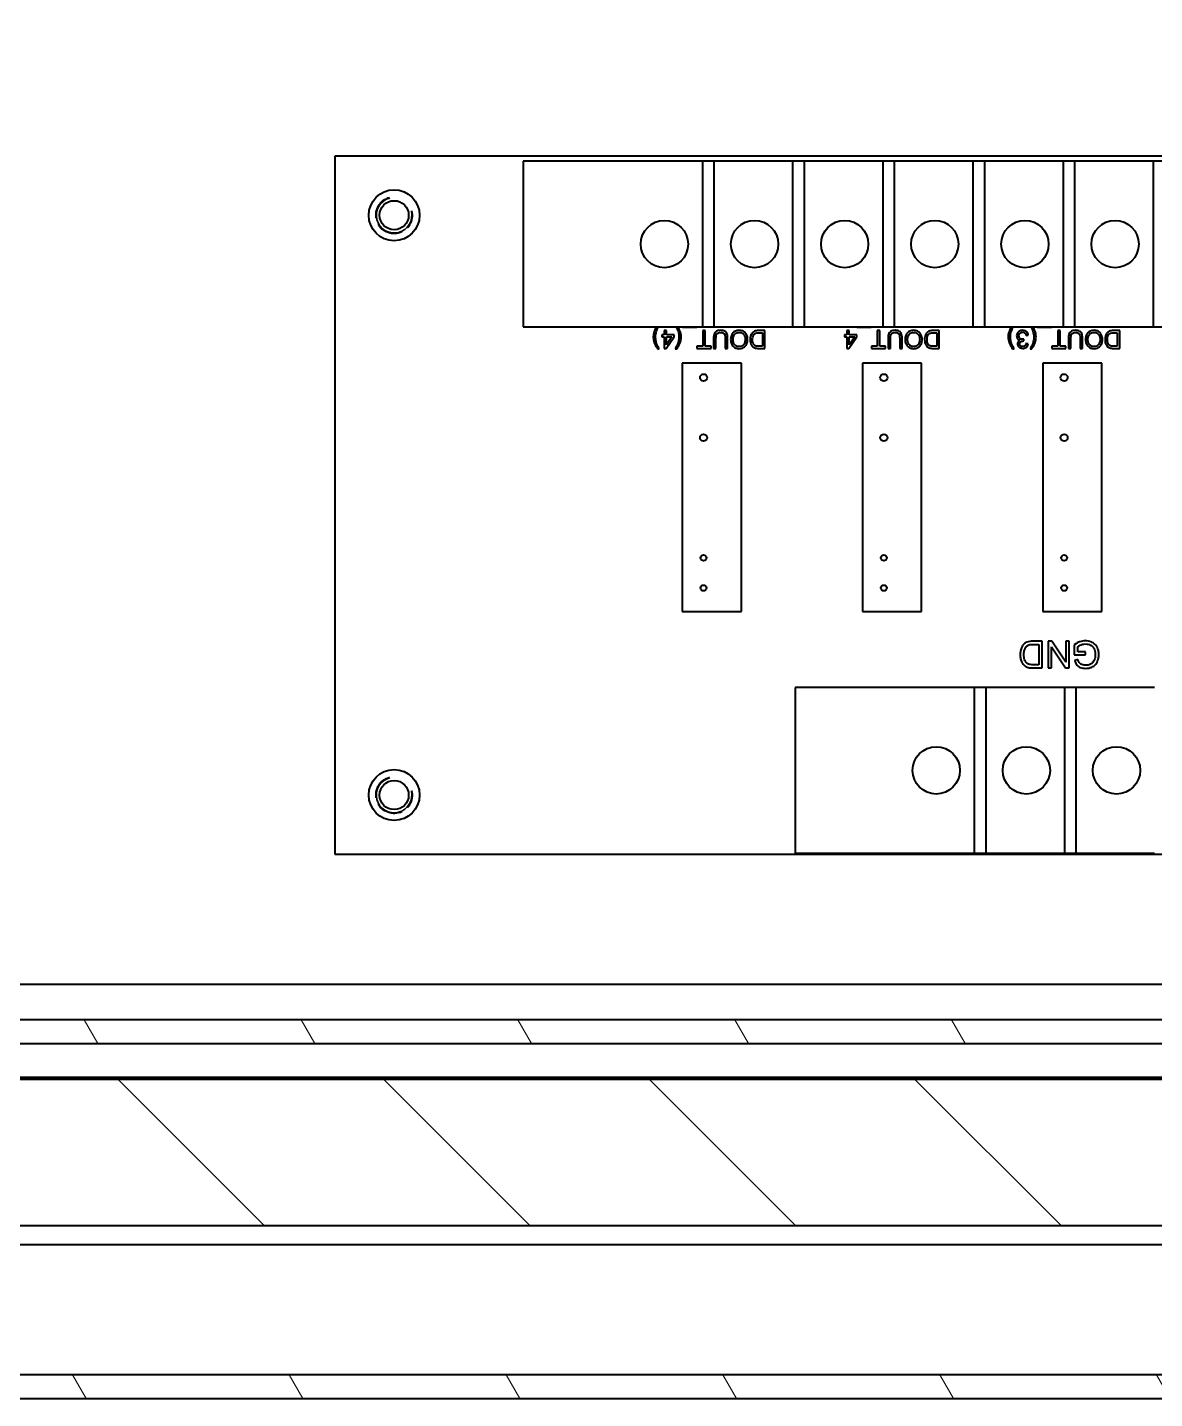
# Model space of a CAD drawing. Header units: millimetres. Extents: x 0 to 5945, y 0 to 4205.
# Drawn here: x 1661.2 to 1756.5, y 257.4 to 373.2 of the extents above; entities that cross this region are included whole.
import ezdxf

# ---------------------------------------------------------------- set-up
doc = ezdxf.new("R2010")
doc.units = ezdxf.units.MM
doc.header["$LTSCALE"] = 5
doc.linetypes.add('DASHED', pattern=[0.2067, 0.1654, -0.0413])
for name, color, linetype, lineweight in [('가려진 것(ISO)', 2, 'DASHED', 18), ('가시적인 것(ISO)', 3, 'Continuous', 40), ('가시적인 좁은 것(ISO)', 3, 'Continuous', 35), ('해치(ISO)', 7, 'Continuous', 18)]:
    doc.layers.add(name, color=color, linetype=linetype, lineweight=lineweight)

msp = doc.modelspace()

# ---------------------------------------------------------------- hatches: boundary and pattern name
at = {"layer": '해치(ISO)'}
h = msp.add_hatch(dxfattribs=at)
h.set_pattern_fill('ANSI31', color=256, scale=127, angle=75.00018, style=0)
h.set_pattern_definition([(120.0002, (0, 0), (-13.74813, -7.93754), [])])
h.paths.add_polyline_path([(1602.237, 257.352), (2132.237, 257.352), (2132.237, 827.352), (1602.237, 827.352), (1602.237, 766.852), (1602.237, 707.852), (1602.237, 376.852), (1602.237, 317.852)])
h.paths.add_polyline_path([(1604.237, 259.352), (1604.237, 825.352), (2130.237, 825.352), (2130.237, 259.352)], flags=0)
edge = h.paths.add_edge_path()
edge.add_ellipse((1657.237, 307.352), major_axis=(-4, 0), ratio=1, start_angle=0, end_angle=360)
h.paths.add_polyline_path([(2102.237, 287.352), (2102.237, 797.352), (1632.237, 797.352), (1632.237, 287.352)])
h.paths.add_polyline_path([(1634.237, 289.352), (1634.237, 795.352), (2100.237, 795.352), (2100.237, 289.352)], flags=0)
h = msp.add_hatch(dxfattribs=at)
h.set_pattern_fill('ANSI31', color=256, scale=127, angle=90.00021, style=0)
h.set_pattern_definition([(135.0002, (0, 0), (-11.22528, -11.22536), [])])
edge = h.paths.add_edge_path()
edge.add_line((2117.821, 285.352), (2117.821, 799.352))
edge.add_ellipse((2104.437, 799.352), major_axis=(13.384, 0), ratio=1, start_angle=0, end_angle=90)
edge.add_line((2104.437, 812.736), (1630.437, 812.736))
edge.add_ellipse((1630.437, 799.352), major_axis=(0, 13.384), ratio=1, start_angle=0, end_angle=90)
edge.add_line((1617.053, 799.352), (1617.053, 285.352))
edge.add_ellipse((1630.437, 285.352), major_axis=(-13.384, 0), ratio=1, start_angle=0, end_angle=90)
edge.add_line((1630.437, 271.967), (1867.387, 271.967))
edge.add_line((1867.387, 271.967), (1867.387, 284.311))
edge.add_line((1867.387, 284.311), (1630.437, 284.311))
edge.add_ellipse((1630.437, 285.352), major_axis=(0, -1.041), ratio=1, start_angle=270, end_angle=360, ccw=False)
edge.add_line((1629.396, 285.352), (1629.396, 799.352))
edge.add_ellipse((1630.437, 799.352), major_axis=(-1.041, 0), ratio=1, start_angle=270, end_angle=360, ccw=False)
edge.add_line((1630.437, 800.392), (2104.437, 800.392))
edge.add_ellipse((2104.437, 799.352), major_axis=(0, 1.041), ratio=1, start_angle=270, end_angle=360, ccw=False)
edge.add_line((2105.478, 799.352), (2105.478, 285.352))
edge.add_ellipse((2104.437, 285.352), major_axis=(1.041, 0), ratio=1, start_angle=270, end_angle=360, ccw=False)
edge.add_line((2104.437, 284.311), (1867.487, 284.311))
edge.add_line((1867.487, 284.311), (1867.487, 271.967))
edge.add_line((1867.487, 271.967), (2104.437, 271.967))
edge.add_ellipse((2104.437, 285.352), major_axis=(0, -13.384), ratio=1, start_angle=0, end_angle=90)

# ---------------------------------------------------------------- linework, layer by layer
at = {"layer": '가려진 것(ISO)', "ltscale": 2.839803}
for centre in [(1692.237, 357.352), (1692.237, 308.352)]:
    msp.add_arc(centre, 1.582, 103.90743, 13.90743, dxfattribs=at)
at = {"layer": '가시적인 것(ISO)'}
for p, q in [((1687.237, 362.352), (1687.237, 303.352)), ((1857.237, 362.352), (1687.237, 362.352)), ((1718.307, 361.911), (1703.137, 361.911)), ((1703.137, 361.911), (1703.137, 347.912)), ((1718.307, 361.911), (1718.307, 347.912)), ((1719.307, 361.911), (1718.307, 361.911)), ((1719.307, 347.912), (1719.307, 361.911)), ((1725.927, 361.911), (1719.307, 361.911)), ((1725.927, 361.911), (1725.927, 347.912)), ((1726.927, 361.911), (1725.927, 361.911)), ((1726.927, 347.912), (1726.927, 361.911)), ((1733.547, 361.911), (1726.927, 361.911)), ((1733.547, 361.911), (1733.547, 347.912)), ((1734.547, 361.911), (1733.547, 361.911)), ((1734.547, 347.912), (1734.547, 361.911)), ((1741.167, 361.911), (1734.547, 361.911)), ((1741.167, 361.911), (1741.167, 347.912)), ((1742.167, 361.911), (1741.167, 361.911)), ((1742.167, 347.912), (1742.167, 361.911)), ((1748.787, 361.911), (1742.167, 361.911)), ((1748.787, 361.911), (1748.787, 347.912)), ((1749.787, 361.911), (1748.787, 361.911)), ((1749.787, 347.912), (1749.787, 361.911)), ((1756.407, 361.911), (1749.787, 361.911)), ((1756.407, 361.911), (1756.407, 347.912)), ((1757.407, 361.911), (1756.407, 361.911)), ((1703.137, 347.912), (1718.307, 347.912)), ((1716.609, 347.912), (1716.609, 347.885)), ((1716.609, 347.885), (1717.83, 347.885)), ((1717.83, 347.885), (1717.83, 347.912)), ((1718.307, 347.912), (1719.307, 347.912)), ((1719.307, 347.912), (1725.927, 347.912)), ((1725.927, 347.912), (1726.927, 347.912)), ((1726.927, 347.912), (1733.547, 347.912)), ((1731.359, 347.912), (1731.359, 347.885)), ((1731.359, 347.885), (1732.58, 347.885)), ((1732.58, 347.885), (1732.58, 347.912)), ((1733.547, 347.912), (1734.547, 347.912)), ((1734.547, 347.912), (1741.167, 347.912)), ((1741.167, 347.912), (1742.167, 347.912)), ((1742.167, 347.912), (1748.787, 347.912)), ((1746.609, 347.912), (1746.609, 347.885)), ((1746.609, 347.885), (1747.83, 347.885)), ((1747.83, 347.885), (1747.83, 347.912)), ((1748.787, 347.912), (1749.787, 347.912)), ((1749.787, 347.912), (1756.407, 347.912)), ((1756.407, 347.912), (1757.407, 347.912)), ((1715.075, 347.243), (1714.873, 347.243)), ((1714.873, 347.243), (1714.873, 347.073)), ((1714.873, 347.073), (1715.075, 347.073)), ((1715.259, 347.602), (1715.075, 347.602)), ((1715.075, 347.602), (1715.075, 347.243)), ((1715.075, 347.073), (1715.075, 346.102)), ((1715.226, 346.102), (1715.91, 347.073)), ((1715.259, 347.243), (1715.259, 347.602)), ((1715.91, 347.243), (1715.259, 347.243)), ((1715.259, 346.396), (1715.259, 347.073)), ((1715.259, 347.073), (1715.729, 347.073)), ((1715.729, 347.073), (1715.259, 346.396)), ((1715.91, 347.073), (1715.91, 347.243)), ((1718.536, 347.602), (1718.337, 347.602)), ((1718.337, 347.602), (1718.337, 346.279)), ((1718.536, 346.279), (1718.536, 347.602)), ((1719.248, 346.968), (1719.248, 346.102)), ((1719.447, 346.102), (1719.447, 346.967)), ((1720.229, 346.967), (1720.229, 346.102)), ((1720.428, 346.102), (1720.428, 346.968)), ((1723.575, 347.602), (1723.034, 347.602)), ((1723.056, 347.424), (1723.377, 347.424)), ((1723.377, 347.424), (1723.377, 346.279)), ((1723.575, 346.102), (1723.575, 347.602)), ((1730.522, 347.243), (1730.32, 347.243)), ((1730.32, 347.243), (1730.32, 347.073)), ((1730.32, 347.073), (1730.522, 347.073)), ((1730.707, 347.602), (1730.522, 347.602)), ((1730.522, 347.602), (1730.522, 347.243)), ((1730.522, 347.073), (1730.522, 346.102)), ((1730.673, 346.102), (1731.357, 347.073)), ((1730.707, 347.243), (1730.707, 347.602)), ((1731.357, 347.243), (1730.707, 347.243)), ((1730.707, 346.396), (1730.707, 347.073)), ((1730.707, 347.073), (1731.176, 347.073)), ((1731.176, 347.073), (1730.707, 346.396)), ((1731.357, 347.073), (1731.357, 347.243)), ((1733.286, 347.602), (1733.087, 347.602)), ((1733.087, 347.602), (1733.087, 346.279)), ((1733.286, 346.279), (1733.286, 347.602)), ((1733.998, 346.968), (1733.998, 346.102)), ((1734.197, 346.102), (1734.197, 346.967)), ((1734.979, 346.967), (1734.979, 346.102)), ((1735.178, 346.102), (1735.178, 346.968)), ((1738.325, 347.602), (1737.784, 347.602)), ((1737.806, 347.424), (1738.127, 347.424)), ((1738.127, 347.424), (1738.127, 346.279)), ((1738.325, 346.102), (1738.325, 347.602)), ((1745.465, 346.729), (1745.484, 346.89)), ((1745.83, 346.485), (1745.646, 346.518)), ((1745.664, 347.18), (1745.848, 347.204)), ((1748.536, 347.602), (1748.337, 347.602)), ((1748.337, 347.602), (1748.337, 346.279)), ((1748.536, 346.279), (1748.536, 347.602)), ((1749.248, 346.968), (1749.248, 346.102)), ((1749.447, 346.102), (1749.447, 346.967)), ((1750.229, 346.967), (1750.229, 346.102)), ((1750.428, 346.102), (1750.428, 346.968)), ((1753.575, 347.602), (1753.034, 347.602)), ((1753.056, 347.424), (1753.377, 347.424)), ((1753.377, 347.424), (1753.377, 346.279)), ((1753.575, 346.102), (1753.575, 347.602)), ((1714.513, 346.076), (1714.644, 346.076)), ((1715.075, 346.102), (1715.226, 346.102)), ((1716.011, 346.076), (1716.143, 346.076)), ((1718.337, 346.279), (1717.841, 346.279)), ((1717.841, 346.279), (1717.841, 346.102)), ((1717.841, 346.102), (1719.03, 346.102)), ((1719.03, 346.279), (1718.536, 346.279)), ((1719.03, 346.102), (1719.03, 346.279)), ((1719.248, 346.102), (1719.447, 346.102)), ((1720.229, 346.102), (1720.428, 346.102)), ((1723.059, 346.102), (1723.575, 346.102)), ((1723.377, 346.279), (1723.061, 346.279)), ((1730.522, 346.102), (1730.673, 346.102)), ((1733.087, 346.279), (1732.591, 346.279)), ((1732.591, 346.279), (1732.591, 346.102)), ((1732.591, 346.102), (1733.78, 346.102)), ((1733.78, 346.279), (1733.286, 346.279)), ((1733.78, 346.102), (1733.78, 346.279)), ((1733.998, 346.102), (1734.197, 346.102)), ((1734.979, 346.102), (1735.178, 346.102)), ((1737.809, 346.102), (1738.325, 346.102)), ((1738.127, 346.279), (1737.811, 346.279)), ((1744.513, 346.076), (1744.644, 346.076)), ((1746.011, 346.076), (1746.143, 346.076)), ((1748.337, 346.279), (1747.841, 346.279)), ((1747.841, 346.279), (1747.841, 346.102)), ((1747.841, 346.102), (1749.03, 346.102)), ((1749.03, 346.279), (1748.536, 346.279)), ((1749.03, 346.102), (1749.03, 346.279)), ((1749.248, 346.102), (1749.447, 346.102)), ((1750.229, 346.102), (1750.428, 346.102)), ((1753.059, 346.102), (1753.575, 346.102)), ((1753.377, 346.279), (1753.061, 346.279)), ((1721.594, 344.844), (1716.598, 344.844)), ((1716.598, 344.844), (1716.598, 323.853)), ((1721.594, 323.853), (1721.594, 344.844)), ((1736.834, 344.844), (1731.838, 344.844)), ((1731.838, 344.844), (1731.838, 323.853)), ((1736.834, 323.853), (1736.834, 344.844)), ((1752.074, 344.844), (1747.078, 344.844)), ((1747.078, 344.844), (1747.078, 323.853)), ((1752.074, 323.853), (1752.074, 344.844)), ((1716.598, 323.853), (1721.594, 323.853)), ((1731.838, 323.853), (1736.834, 323.853)), ((1747.078, 323.853), (1752.074, 323.853)), ((1747.029, 321.352), (1746.216, 321.352)), ((1746.25, 321.086), (1746.73, 321.086)), ((1746.73, 321.086), (1746.73, 319.367)), ((1747.029, 319.102), (1747.029, 321.352)), ((1747.833, 321.352), (1747.528, 321.352)), ((1747.528, 321.352), (1747.528, 319.102)), ((1749.016, 319.585), (1747.833, 321.352)), ((1749.301, 321.352), (1749.016, 321.352)), ((1749.016, 321.352), (1749.016, 319.585)), ((1749.301, 319.102), (1749.301, 321.352)), ((1749.738, 321.038), (1749.738, 320.204)), ((1747.813, 319.102), (1747.813, 320.868)), ((1747.813, 320.868), (1748.996, 319.102)), ((1749.738, 320.204), (1750.69, 320.204)), ((1750.03, 320.47), (1750.03, 320.887)), ((1750.69, 320.47), (1750.03, 320.47)), ((1750.69, 320.204), (1750.69, 320.47)), ((1746.254, 319.102), (1747.029, 319.102)), ((1746.73, 319.367), (1746.257, 319.367)), ((1747.528, 319.102), (1747.813, 319.102)), ((1748.996, 319.102), (1749.301, 319.102)), ((1750.04, 319.805), (1749.773, 319.731)), ((1726.137, 317.441), (1726.137, 303.442)), ((1741.287, 317.441), (1726.137, 317.441)), ((1741.287, 317.441), (1741.287, 303.442)), ((1742.287, 317.441), (1741.287, 317.441)), ((1742.287, 303.442), (1742.287, 317.441)), ((1748.907, 317.441), (1742.287, 317.441)), ((1748.907, 317.441), (1748.907, 303.442)), ((1749.907, 317.441), (1748.907, 317.441)), ((1749.907, 303.442), (1749.907, 317.441)), ((1756.527, 317.441), (1749.907, 317.441)), ((1687.237, 303.352), (1857.237, 303.352)), ((1726.137, 303.442), (1741.287, 303.442)), ((1741.287, 303.442), (1742.287, 303.442)), ((1742.287, 303.442), (1748.907, 303.442)), ((1748.907, 303.442), (1749.907, 303.442)), ((1749.907, 303.442), (1756.527, 303.442)), ((2093.237, 292.352), (1641.237, 292.352)), ((2100.237, 289.352), (1634.237, 289.352)), ((1632.237, 287.352), (2102.237, 287.352)), ((1867.387, 284.497), (1630.437, 284.497)), ((1867.387, 284.311), (1630.437, 284.311)), ((1630.437, 271.967), (1867.387, 271.967)), ((2079.237, 270.352), (1655.237, 270.352)), ((2130.237, 259.352), (1604.237, 259.352)), ((1602.237, 257.352), (2132.237, 257.352))]:
    msp.add_line(p, q, dxfattribs=at)
for centre, radius in [((1692.237, 357.352), 2.15), ((1692.237, 357.352), 1.23), ((1715.087, 354.912), 2), ((1722.707, 354.912), 2), ((1730.327, 354.912), 2), ((1737.947, 354.912), 2), ((1745.567, 354.912), 2), ((1753.187, 354.912), 2), ((1718.397, 343.632), 0.3), ((1733.637, 343.632), 0.3), ((1748.877, 343.632), 0.3), ((1718.397, 338.552), 0.3), ((1733.637, 338.552), 0.3), ((1748.877, 338.552), 0.3), ((1718.397, 328.392), 0.25), ((1733.637, 328.392), 0.25), ((1748.877, 328.392), 0.25), ((1718.397, 325.852), 0.25), ((1733.637, 325.852), 0.25), ((1748.877, 325.852), 0.25), ((1738.067, 310.442), 2), ((1745.687, 310.442), 2), ((1753.307, 310.442), 2), ((1692.237, 308.352), 2.15), ((1692.237, 308.352), 1.23)]:
    msp.add_circle(centre, radius, dxfattribs=at)
for points, knots in [([(1714.419, 347.912), (1714.354, 347.811), (1714.3, 347.704), (1714.22, 347.509), (1714.149, 347.321), (1714.149, 347.058)], [-0.18320138, -0.18320138, -0.18320138, -0.18320138, -0.07877987, -0.07877987, 0, 0, 0, 0]), ([(1714.339, 347.06), (1714.339, 347.227), (1714.365, 347.391), (1714.454, 347.676), (1714.506, 347.797), (1714.568, 347.912)], [-0.104711415, -0.104711415, -0.104711415, -0.104711415, -0.054433223, -0.054433223, -0.015162015, -0.015162015, -0.015162015, -0.015162015]), ([(1716.087, 347.912), (1716.149, 347.797), (1716.202, 347.676), (1716.29, 347.391), (1716.317, 347.227), (1716.317, 347.06)], [-0.089563057, -0.089563057, -0.089563057, -0.089563057, -0.05028586, -0.05028586, 0, 0, 0, 0]), ([(1716.506, 347.058), (1716.506, 347.244), (1716.471, 347.422), (1716.377, 347.651), (1716.325, 347.773), (1716.236, 347.912)], [-0.23398503, -0.23398503, -0.23398503, -0.23398503, -0.07176238, -0.07176238, -0.01691997, -0.01691997, -0.01691997, -0.01691997]), ([(1719.835, 347.627), (1719.771, 347.627), (1719.706, 347.621), (1719.59, 347.595), (1719.539, 347.576), (1719.47, 347.535), (1719.412, 347.499), (1719.322, 347.387), (1719.299, 347.335), (1719.257, 347.189), (1719.248, 347.078), (1719.248, 346.968)], [-0.18273953, -0.18273953, -0.18273953, -0.18273953, -0.1243095, -0.1243095, -0.07427815, -0.07427815, -0.05146261, -0.05146261, -0.03295608, -0.03295608, 0, 0, 0, 0]), ([(1720.428, 346.968), (1720.428, 347.042), (1720.424, 347.12), (1720.403, 347.248), (1720.388, 347.307), (1720.341, 347.41), (1720.31, 347.453), (1720.24, 347.517), (1720.192, 347.555), (1720.027, 347.616), (1719.928, 347.627), (1719.835, 347.627)], [-0.16664281, -0.16664281, -0.16664281, -0.16664281, -0.12031697, -0.12031697, -0.08492024, -0.08492024, -0.05275257, -0.05275257, -0.02815804, -0.02815804, 0, 0, 0, 0]), ([(1721.403, 347.627), (1721.35, 347.627), (1721.297, 347.621), (1721.193, 347.6), (1721.144, 347.583), (1720.993, 347.516), (1720.93, 347.461), (1720.827, 347.357), (1720.782, 347.276), (1720.706, 347.092), (1720.686, 346.974), (1720.686, 346.854)], [-0.080528144, -0.080528144, -0.080528144, -0.080528144, -0.075447995, -0.075447995, -0.070426102, -0.070426102, -0.059696953, -0.059696953, -0.036044141, -0.036044141, 0, 0, 0, 0]), ([(1722.121, 346.871), (1722.121, 346.931), (1722.115, 346.991), (1722.09, 347.109), (1722.072, 347.166), (1722.02, 347.282), (1721.977, 347.358), (1721.842, 347.491), (1721.768, 347.539), (1721.598, 347.61), (1721.502, 347.627), (1721.403, 347.627)], [-0.14192818, -0.14192818, -0.14192818, -0.14192818, -0.11405002, -0.11405002, -0.08635519, -0.08635519, -0.05547227, -0.05547227, -0.02951929, -0.02951929, 0, 0, 0, 0]), ([(1734.585, 347.627), (1734.521, 347.627), (1734.456, 347.621), (1734.34, 347.595), (1734.289, 347.576), (1734.22, 347.535), (1734.162, 347.499), (1734.072, 347.387), (1734.049, 347.335), (1734.007, 347.189), (1733.998, 347.078), (1733.998, 346.968)], [-0.18273953, -0.18273953, -0.18273953, -0.18273953, -0.1243095, -0.1243095, -0.07427815, -0.07427815, -0.05146261, -0.05146261, -0.03295608, -0.03295608, 0, 0, 0, 0]), ([(1735.178, 346.968), (1735.178, 347.042), (1735.174, 347.12), (1735.153, 347.248), (1735.138, 347.307), (1735.091, 347.41), (1735.06, 347.453), (1734.99, 347.517), (1734.942, 347.555), (1734.777, 347.616), (1734.678, 347.627), (1734.585, 347.627)], [-0.16664281, -0.16664281, -0.16664281, -0.16664281, -0.12031697, -0.12031697, -0.08492024, -0.08492024, -0.05275257, -0.05275257, -0.02815804, -0.02815804, 0, 0, 0, 0]), ([(1736.153, 347.627), (1736.1, 347.627), (1736.047, 347.621), (1735.943, 347.6), (1735.894, 347.583), (1735.743, 347.516), (1735.68, 347.461), (1735.577, 347.357), (1735.532, 347.276), (1735.456, 347.092), (1735.436, 346.974), (1735.436, 346.854)], [-0.080528144, -0.080528144, -0.080528144, -0.080528144, -0.075447995, -0.075447995, -0.070426102, -0.070426102, -0.059696953, -0.059696953, -0.036044141, -0.036044141, 0, 0, 0, 0]), ([(1736.871, 346.871), (1736.871, 346.931), (1736.865, 346.991), (1736.84, 347.109), (1736.822, 347.166), (1736.77, 347.282), (1736.727, 347.358), (1736.592, 347.491), (1736.518, 347.539), (1736.348, 347.61), (1736.252, 347.627), (1736.153, 347.627)], [-0.14192818, -0.14192818, -0.14192818, -0.14192818, -0.11405002, -0.11405002, -0.08635519, -0.08635519, -0.05547227, -0.05547227, -0.02951929, -0.02951929, 0, 0, 0, 0]), ([(1744.419, 347.912), (1744.354, 347.811), (1744.3, 347.704), (1744.22, 347.509), (1744.149, 347.321), (1744.149, 347.058)], [-0.18320138, -0.18320138, -0.18320138, -0.18320138, -0.07877987, -0.07877987, 0, 0, 0, 0]), ([(1744.339, 347.06), (1744.339, 347.227), (1744.365, 347.391), (1744.454, 347.676), (1744.506, 347.797), (1744.568, 347.912)], [-0.104711415, -0.104711415, -0.104711415, -0.104711415, -0.054433223, -0.054433223, -0.015162015, -0.015162015, -0.015162015, -0.015162015]), ([(1745.371, 347.627), (1745.332, 347.627), (1745.293, 347.623), (1745.218, 347.609), (1745.183, 347.598), (1745.083, 347.555), (1745.031, 347.514), (1744.953, 347.432), (1744.921, 347.386), (1744.876, 347.277), (1744.866, 347.219), (1744.866, 347.158)], [-0.069859078, -0.069859078, -0.069859078, -0.069859078, -0.0607385, -0.0607385, -0.052172265, -0.052172265, -0.035201176, -0.035201176, -0.018186418, -0.018186418, 0, 0, 0, 0]), ([(1745.848, 347.204), (1745.843, 347.259), (1745.829, 347.314), (1745.783, 347.414), (1745.753, 347.457), (1745.671, 347.537), (1745.624, 347.568), (1745.507, 347.616), (1745.44, 347.627), (1745.371, 347.627)], [-0.068850888, -0.068850888, -0.068850888, -0.068850888, -0.052957895, -0.052957895, -0.037669919, -0.037669919, -0.020559251, -0.020559251, 0, 0, 0, 0]), ([(1746.087, 347.912), (1746.149, 347.797), (1746.202, 347.676), (1746.29, 347.391), (1746.317, 347.227), (1746.317, 347.06)], [-0.089563057, -0.089563057, -0.089563057, -0.089563057, -0.05028586, -0.05028586, 0, 0, 0, 0]), ([(1746.506, 347.058), (1746.506, 347.244), (1746.471, 347.422), (1746.377, 347.651), (1746.325, 347.773), (1746.236, 347.912)], [-0.23398503, -0.23398503, -0.23398503, -0.23398503, -0.07176238, -0.07176238, -0.01691997, -0.01691997, -0.01691997, -0.01691997]), ([(1749.835, 347.627), (1749.771, 347.627), (1749.706, 347.621), (1749.59, 347.595), (1749.539, 347.576), (1749.47, 347.535), (1749.412, 347.499), (1749.322, 347.387), (1749.299, 347.335), (1749.257, 347.189), (1749.248, 347.078), (1749.248, 346.968)], [-0.18273953, -0.18273953, -0.18273953, -0.18273953, -0.1243095, -0.1243095, -0.07427815, -0.07427815, -0.05146261, -0.05146261, -0.03295608, -0.03295608, 0, 0, 0, 0]), ([(1750.428, 346.968), (1750.428, 347.042), (1750.424, 347.12), (1750.403, 347.248), (1750.388, 347.307), (1750.341, 347.41), (1750.31, 347.453), (1750.24, 347.517), (1750.192, 347.555), (1750.027, 347.616), (1749.928, 347.627), (1749.835, 347.627)], [-0.16664281, -0.16664281, -0.16664281, -0.16664281, -0.12031697, -0.12031697, -0.08492024, -0.08492024, -0.05275257, -0.05275257, -0.02815804, -0.02815804, 0, 0, 0, 0]), ([(1751.403, 347.627), (1751.35, 347.627), (1751.297, 347.621), (1751.193, 347.6), (1751.144, 347.583), (1750.993, 347.516), (1750.93, 347.461), (1750.827, 347.357), (1750.782, 347.276), (1750.706, 347.092), (1750.686, 346.974), (1750.686, 346.854)], [-0.080528144, -0.080528144, -0.080528144, -0.080528144, -0.075447995, -0.075447995, -0.070426102, -0.070426102, -0.059696953, -0.059696953, -0.036044141, -0.036044141, 0, 0, 0, 0]), ([(1752.121, 346.871), (1752.121, 346.931), (1752.115, 346.991), (1752.09, 347.109), (1752.072, 347.166), (1752.02, 347.282), (1751.977, 347.358), (1751.842, 347.491), (1751.768, 347.539), (1751.598, 347.61), (1751.502, 347.627), (1751.403, 347.627)], [-0.14192818, -0.14192818, -0.14192818, -0.14192818, -0.11405002, -0.11405002, -0.08635519, -0.08635519, -0.05547227, -0.05547227, -0.02951929, -0.02951929, 0, 0, 0, 0]), ([(1714.149, 347.058), (1714.149, 346.978), (1714.155, 346.899), (1714.182, 346.742), (1714.202, 346.666), (1714.228, 346.592)], [-0.047648474, -0.047648474, -0.047648474, -0.047648474, -0.023651553, -0.023651553, 0, 0, 0, 0]), ([(1714.228, 346.592), (1714.26, 346.503), (1714.3, 346.417), (1714.395, 346.244), (1714.451, 346.158), (1714.513, 346.076)], [-0.05910636, -0.05910636, -0.05910636, -0.05910636, -0.030703919, -0.030703919, 0, 0, 0, 0]), ([(1714.382, 346.678), (1714.368, 346.741), (1714.357, 346.804), (1714.342, 346.932), (1714.339, 346.996), (1714.339, 347.06)], [-0.038553571, -0.038553571, -0.038553571, -0.038553571, -0.019211739, -0.019211739, 0, 0, 0, 0]), ([(1714.479, 346.383), (1714.459, 346.43), (1714.44, 346.478), (1714.408, 346.577), (1714.394, 346.627), (1714.382, 346.678)], [-0.031121183, -0.031121183, -0.031121183, -0.031121183, -0.015625736, -0.015625736, 0, 0, 0, 0]), ([(1716.143, 346.076), (1716.204, 346.158), (1716.261, 346.244), (1716.356, 346.417), (1716.396, 346.503), (1716.428, 346.592)], [-0.059111667, -0.059111667, -0.059111667, -0.059111667, -0.028404991, -0.028404991, 0, 0, 0, 0]), ([(1716.273, 346.675), (1716.261, 346.625), (1716.247, 346.574), (1716.214, 346.476), (1716.196, 346.428), (1716.175, 346.38)], [-0.031153651, -0.031153651, -0.031153651, -0.031153651, -0.015451435, -0.015451435, 0, 0, 0, 0]), ([(1716.317, 347.06), (1716.317, 346.995), (1716.313, 346.931), (1716.299, 346.803), (1716.288, 346.739), (1716.273, 346.675)], [-0.038780084, -0.038780084, -0.038780084, -0.038780084, -0.019454383, -0.019454383, 0, 0, 0, 0]), ([(1716.428, 346.592), (1716.454, 346.666), (1716.474, 346.742), (1716.5, 346.899), (1716.506, 346.978), (1716.506, 347.058)], [-0.047648366, -0.047648366, -0.047648366, -0.047648366, -0.023996867, -0.023996867, 0, 0, 0, 0]), ([(1719.447, 346.967), (1719.447, 347.029), (1719.45, 347.096), (1719.469, 347.202), (1719.481, 347.249), (1719.518, 347.323), (1719.536, 347.346), (1719.588, 347.391), (1719.622, 347.408), (1719.719, 347.441), (1719.788, 347.447), (1719.852, 347.447)], [-0.065805442, -0.065805442, -0.065805442, -0.065805442, -0.050622566, -0.050622566, -0.039512251, -0.039512251, -0.0306635, -0.0306635, -0.019156754, -0.019156754, 0, 0, 0, 0]), ([(1719.852, 347.447), (1719.893, 347.447), (1719.934, 347.443), (1720.019, 347.423), (1720.052, 347.407), (1720.106, 347.375), (1720.132, 347.352), (1720.183, 347.286), (1720.197, 347.247), (1720.224, 347.148), (1720.229, 347.054), (1720.229, 346.967)], [-0.055272304, -0.055272304, -0.055272304, -0.055272304, -0.050069664, -0.050069664, -0.044186315, -0.044186315, -0.036500059, -0.036500059, -0.026225021, -0.026225021, 0, 0, 0, 0]), ([(1720.686, 346.854), (1720.686, 346.789), (1720.692, 346.724), (1720.716, 346.6), (1720.734, 346.542), (1720.802, 346.383), (1720.856, 346.318), (1720.978, 346.195), (1721.065, 346.152), (1721.208, 346.092), (1721.304, 346.075), (1721.403, 346.075)], [-0.064805132, -0.064805132, -0.064805132, -0.064805132, -0.059813218, -0.059813218, -0.055125454, -0.055125454, -0.046553542, -0.046553542, -0.029657398, -0.029657398, 0, 0, 0, 0]), ([(1720.891, 346.852), (1720.891, 346.955), (1720.905, 347.061), (1720.974, 347.226), (1721.013, 347.278), (1721.099, 347.362), (1721.149, 347.396), (1721.268, 347.445), (1721.336, 347.456), (1721.404, 347.456)], [-0.08165834, -0.08165834, -0.08165834, -0.08165834, -0.056858224, -0.056858224, -0.038828354, -0.038828354, -0.020596198, -0.020596198, 0, 0, 0, 0]), ([(1721.402, 346.246), (1721.365, 346.246), (1721.329, 346.249), (1721.258, 346.264), (1721.224, 346.275), (1721.149, 346.309), (1721.096, 346.34), (1721.013, 346.426), (1720.973, 346.479), (1720.905, 346.652), (1720.891, 346.752), (1720.891, 346.852)], [-0.15161363, -0.15161363, -0.15161363, -0.15161363, -0.12207907, -0.12207907, -0.09353157, -0.09353157, -0.05586867, -0.05586867, -0.02982063, -0.02982063, 0, 0, 0, 0]), ([(1721.917, 346.873), (1721.917, 346.806), (1721.912, 346.737), (1721.89, 346.616), (1721.874, 346.561), (1721.829, 346.466), (1721.802, 346.426), (1721.72, 346.347), (1721.664, 346.309), (1721.54, 346.258), (1721.472, 346.246), (1721.402, 346.246)], [-0.092052934, -0.092052934, -0.092052934, -0.092052934, -0.071879861, -0.071879861, -0.055129058, -0.055129058, -0.040392514, -0.040392514, -0.020979978, -0.020979978, 0, 0, 0, 0]), ([(1721.403, 346.075), (1721.456, 346.075), (1721.508, 346.08), (1721.608, 346.099), (1721.655, 346.113), (1721.782, 346.167), (1721.853, 346.217), (1721.956, 346.322), (1722.015, 346.393), (1722.105, 346.621), (1722.121, 346.747), (1722.121, 346.871)], [-0.19143466, -0.19143466, -0.19143466, -0.19143466, -0.15889809, -0.15889809, -0.12834058, -0.12834058, -0.07348679, -0.07348679, -0.03714084, -0.03714084, 0, 0, 0, 0]), ([(1721.404, 347.456), (1721.44, 347.456), (1721.475, 347.453), (1721.543, 347.44), (1721.575, 347.431), (1721.665, 347.392), (1721.717, 347.355), (1721.795, 347.276), (1721.838, 347.223), (1721.904, 347.056), (1721.917, 346.964), (1721.917, 346.873)], [-0.13049479, -0.13049479, -0.13049479, -0.13049479, -0.1101568, -0.1101568, -0.09082187, -0.09082187, -0.05382285, -0.05382285, -0.02726036, -0.02726036, 0, 0, 0, 0]), ([(1723.034, 347.602), (1722.937, 347.602), (1722.811, 347.592), (1722.637, 347.52), (1722.587, 347.486), (1722.493, 347.392), (1722.446, 347.331), (1722.344, 347.08), (1722.335, 346.936), (1722.335, 346.844)], [-0.10130445, -0.10130445, -0.10130445, -0.10130445, -0.06604013, -0.06604013, -0.04670738, -0.04670738, -0.02773038, -0.02773038, 0, 0, 0, 0]), ([(1722.335, 346.844), (1722.335, 346.764), (1722.342, 346.685), (1722.374, 346.533), (1722.398, 346.467), (1722.465, 346.34), (1722.512, 346.28), (1722.572, 346.231)], [-0.064276547, -0.064276547, -0.064276547, -0.064276547, -0.043273469, -0.043273469, -0.023185872, -0.023185872, 0, 0, 0, 0]), ([(1722.54, 346.84), (1722.54, 346.907), (1722.544, 346.975), (1722.57, 347.114), (1722.59, 347.163), (1722.627, 347.242), (1722.654, 347.284), (1722.689, 347.319)], [-0.036465347, -0.036465347, -0.036465347, -0.036465347, -0.026284056, -0.026284056, -0.014880148, -0.014880148, 0, 0, 0, 0]), ([(1722.805, 346.31), (1722.779, 346.319), (1722.755, 346.332), (1722.709, 346.365), (1722.688, 346.385), (1722.64, 346.44), (1722.606, 346.485), (1722.55, 346.641), (1722.54, 346.74), (1722.54, 346.84)], [-0.088637043, -0.088637043, -0.088637043, -0.088637043, -0.072597061, -0.072597061, -0.055638734, -0.055638734, -0.029946416, -0.029946416, 0, 0, 0, 0]), ([(1722.689, 347.319), (1722.707, 347.337), (1722.726, 347.351), (1722.776, 347.38), (1722.805, 347.391), (1722.886, 347.417), (1722.968, 347.424), (1723.056, 347.424)], [-0.039721336, -0.039721336, -0.039721336, -0.039721336, -0.034047668, -0.034047668, -0.026376668, -0.026376668, 0, 0, 0, 0]), ([(1734.197, 346.967), (1734.197, 347.029), (1734.2, 347.096), (1734.219, 347.202), (1734.231, 347.249), (1734.268, 347.323), (1734.286, 347.346), (1734.338, 347.391), (1734.372, 347.408), (1734.469, 347.441), (1734.538, 347.447), (1734.602, 347.447)], [-0.065805442, -0.065805442, -0.065805442, -0.065805442, -0.050622566, -0.050622566, -0.039512251, -0.039512251, -0.0306635, -0.0306635, -0.019156754, -0.019156754, 0, 0, 0, 0]), ([(1734.602, 347.447), (1734.643, 347.447), (1734.684, 347.443), (1734.769, 347.423), (1734.802, 347.407), (1734.856, 347.375), (1734.882, 347.352), (1734.933, 347.286), (1734.947, 347.247), (1734.974, 347.148), (1734.979, 347.054), (1734.979, 346.967)], [-0.055272304, -0.055272304, -0.055272304, -0.055272304, -0.050069664, -0.050069664, -0.044186315, -0.044186315, -0.036500059, -0.036500059, -0.026225021, -0.026225021, 0, 0, 0, 0]), ([(1735.436, 346.854), (1735.436, 346.789), (1735.442, 346.724), (1735.466, 346.6), (1735.484, 346.542), (1735.552, 346.383), (1735.606, 346.318), (1735.728, 346.195), (1735.815, 346.152), (1735.958, 346.092), (1736.054, 346.075), (1736.153, 346.075)], [-0.064805132, -0.064805132, -0.064805132, -0.064805132, -0.059813218, -0.059813218, -0.055125454, -0.055125454, -0.046553542, -0.046553542, -0.029657398, -0.029657398, 0, 0, 0, 0]), ([(1735.641, 346.852), (1735.641, 346.955), (1735.655, 347.061), (1735.724, 347.226), (1735.763, 347.278), (1735.849, 347.362), (1735.899, 347.396), (1736.018, 347.445), (1736.086, 347.456), (1736.154, 347.456)], [-0.08165834, -0.08165834, -0.08165834, -0.08165834, -0.056858224, -0.056858224, -0.038828354, -0.038828354, -0.020596198, -0.020596198, 0, 0, 0, 0]), ([(1736.152, 346.246), (1736.115, 346.246), (1736.079, 346.249), (1736.008, 346.264), (1735.974, 346.275), (1735.899, 346.309), (1735.846, 346.34), (1735.763, 346.426), (1735.723, 346.479), (1735.655, 346.652), (1735.641, 346.752), (1735.641, 346.852)], [-0.15161363, -0.15161363, -0.15161363, -0.15161363, -0.12207907, -0.12207907, -0.09353157, -0.09353157, -0.05586867, -0.05586867, -0.02982063, -0.02982063, 0, 0, 0, 0]), ([(1736.667, 346.873), (1736.667, 346.806), (1736.662, 346.737), (1736.64, 346.616), (1736.624, 346.561), (1736.579, 346.466), (1736.552, 346.426), (1736.47, 346.347), (1736.414, 346.309), (1736.29, 346.258), (1736.222, 346.246), (1736.152, 346.246)], [-0.092052934, -0.092052934, -0.092052934, -0.092052934, -0.071879861, -0.071879861, -0.055129058, -0.055129058, -0.040392514, -0.040392514, -0.020979978, -0.020979978, 0, 0, 0, 0]), ([(1736.153, 346.075), (1736.206, 346.075), (1736.258, 346.08), (1736.358, 346.099), (1736.405, 346.113), (1736.532, 346.167), (1736.603, 346.217), (1736.706, 346.322), (1736.765, 346.393), (1736.855, 346.621), (1736.871, 346.747), (1736.871, 346.871)], [-0.19143466, -0.19143466, -0.19143466, -0.19143466, -0.15889809, -0.15889809, -0.12834058, -0.12834058, -0.07348679, -0.07348679, -0.03714084, -0.03714084, 0, 0, 0, 0]), ([(1736.154, 347.456), (1736.19, 347.456), (1736.225, 347.453), (1736.293, 347.44), (1736.325, 347.431), (1736.415, 347.392), (1736.467, 347.355), (1736.545, 347.276), (1736.588, 347.223), (1736.654, 347.056), (1736.667, 346.964), (1736.667, 346.873)], [-0.13049479, -0.13049479, -0.13049479, -0.13049479, -0.1101568, -0.1101568, -0.09082187, -0.09082187, -0.05382285, -0.05382285, -0.02726036, -0.02726036, 0, 0, 0, 0]), ([(1737.784, 347.602), (1737.687, 347.602), (1737.561, 347.592), (1737.387, 347.52), (1737.337, 347.486), (1737.243, 347.392), (1737.196, 347.331), (1737.094, 347.08), (1737.085, 346.936), (1737.085, 346.844)], [-0.10130445, -0.10130445, -0.10130445, -0.10130445, -0.06604013, -0.06604013, -0.04670738, -0.04670738, -0.02773038, -0.02773038, 0, 0, 0, 0]), ([(1737.085, 346.844), (1737.085, 346.764), (1737.092, 346.685), (1737.124, 346.533), (1737.148, 346.467), (1737.215, 346.34), (1737.262, 346.28), (1737.322, 346.231)], [-0.064276547, -0.064276547, -0.064276547, -0.064276547, -0.043273469, -0.043273469, -0.023185872, -0.023185872, 0, 0, 0, 0]), ([(1737.29, 346.84), (1737.29, 346.907), (1737.294, 346.975), (1737.32, 347.114), (1737.34, 347.163), (1737.377, 347.242), (1737.404, 347.284), (1737.439, 347.319)], [-0.036465347, -0.036465347, -0.036465347, -0.036465347, -0.026284056, -0.026284056, -0.014880148, -0.014880148, 0, 0, 0, 0]), ([(1737.555, 346.31), (1737.529, 346.319), (1737.505, 346.332), (1737.459, 346.365), (1737.438, 346.385), (1737.39, 346.44), (1737.356, 346.485), (1737.3, 346.641), (1737.29, 346.74), (1737.29, 346.84)], [-0.088637043, -0.088637043, -0.088637043, -0.088637043, -0.072597061, -0.072597061, -0.055638734, -0.055638734, -0.029946416, -0.029946416, 0, 0, 0, 0]), ([(1737.439, 347.319), (1737.457, 347.337), (1737.476, 347.351), (1737.526, 347.38), (1737.555, 347.391), (1737.636, 347.417), (1737.718, 347.424), (1737.806, 347.424)], [-0.039721336, -0.039721336, -0.039721336, -0.039721336, -0.034047668, -0.034047668, -0.026376668, -0.026376668, 0, 0, 0, 0]), ([(1744.149, 347.058), (1744.149, 346.978), (1744.155, 346.899), (1744.182, 346.742), (1744.202, 346.666), (1744.228, 346.592)], [-0.047648474, -0.047648474, -0.047648474, -0.047648474, -0.023651553, -0.023651553, 0, 0, 0, 0]), ([(1744.228, 346.592), (1744.26, 346.503), (1744.3, 346.417), (1744.395, 346.244), (1744.451, 346.158), (1744.513, 346.076)], [-0.05910636, -0.05910636, -0.05910636, -0.05910636, -0.030703919, -0.030703919, 0, 0, 0, 0]), ([(1744.382, 346.678), (1744.368, 346.741), (1744.357, 346.804), (1744.342, 346.932), (1744.339, 346.996), (1744.339, 347.06)], [-0.038553571, -0.038553571, -0.038553571, -0.038553571, -0.019211739, -0.019211739, 0, 0, 0, 0]), ([(1744.479, 346.383), (1744.459, 346.43), (1744.44, 346.478), (1744.408, 346.577), (1744.394, 346.627), (1744.382, 346.678)], [-0.031121183, -0.031121183, -0.031121183, -0.031121183, -0.015625736, -0.015625736, 0, 0, 0, 0]), ([(1744.866, 347.158), (1744.866, 347.118), (1744.87, 347.078), (1744.889, 347.004), (1744.903, 346.97), (1744.942, 346.909), (1744.97, 346.876), (1745.051, 346.819), (1745.097, 346.8), (1745.146, 346.789)], [-0.061396801, -0.061396801, -0.061396801, -0.061396801, -0.044877939, -0.044877939, -0.029763083, -0.029763083, -0.015042103, -0.015042103, 0, 0, 0, 0]), ([(1745.146, 346.789), (1745.104, 346.77), (1745.066, 346.745), (1744.997, 346.677), (1744.976, 346.64), (1744.947, 346.57), (1744.939, 346.528), (1744.939, 346.485)], [-0.031778854, -0.031778854, -0.031778854, -0.031778854, -0.022901504, -0.022901504, -0.013000198, -0.013000198, 0, 0, 0, 0]), ([(1744.939, 346.485), (1744.939, 346.46), (1744.941, 346.435), (1744.952, 346.387), (1744.959, 346.363), (1744.983, 346.307), (1745.007, 346.264), (1745.088, 346.183), (1745.136, 346.154), (1745.247, 346.108), (1745.311, 346.096), (1745.378, 346.096)], [-0.072332121, -0.072332121, -0.072332121, -0.072332121, -0.0618739, -0.0618739, -0.051397689, -0.051397689, -0.035894811, -0.035894811, -0.020031558, -0.020031558, 0, 0, 0, 0]), ([(1745.061, 347.161), (1745.061, 347.184), (1745.063, 347.207), (1745.072, 347.25), (1745.078, 347.271), (1745.105, 347.333), (1745.131, 347.365), (1745.183, 347.416), (1745.214, 347.437), (1745.288, 347.468), (1745.328, 347.475), (1745.37, 347.475)], [-0.044805165, -0.044805165, -0.044805165, -0.044805165, -0.039537559, -0.039537559, -0.034525262, -0.034525262, -0.023876145, -0.023876145, -0.012496818, -0.012496818, 0, 0, 0, 0]), ([(1745.355, 346.87), (1745.313, 346.87), (1745.271, 346.877), (1745.198, 346.907), (1745.169, 346.927), (1745.117, 346.98), (1745.097, 347.009), (1745.068, 347.08), (1745.061, 347.12), (1745.061, 347.161)], [-0.04828106, -0.04828106, -0.04828106, -0.04828106, -0.034563343, -0.034563343, -0.02296734, -0.02296734, -0.012283321, -0.012283321, 0, 0, 0, 0]), ([(1745.129, 346.481), (1745.129, 346.5), (1745.13, 346.518), (1745.137, 346.553), (1745.142, 346.57), (1745.16, 346.609), (1745.175, 346.629), (1745.225, 346.675), (1745.263, 346.693), (1745.333, 346.722), (1745.383, 346.731), (1745.435, 346.731)], [-0.033453415, -0.033453415, -0.033453415, -0.033453415, -0.030238291, -0.030238291, -0.027295221, -0.027295221, -0.022809978, -0.022809978, -0.015617427, -0.015617427, 0, 0, 0, 0]), ([(1745.375, 346.247), (1745.356, 346.247), (1745.336, 346.248), (1745.3, 346.255), (1745.283, 346.26), (1745.239, 346.279), (1745.215, 346.295), (1745.173, 346.338), (1745.157, 346.361), (1745.134, 346.417), (1745.129, 346.449), (1745.129, 346.481)], [-0.039597919, -0.039597919, -0.039597919, -0.039597919, -0.033453577, -0.033453577, -0.027733956, -0.027733956, -0.018170371, -0.018170371, -0.009666137, -0.009666137, 0, 0, 0, 0]), ([(1745.484, 346.89), (1745.461, 346.884), (1745.437, 346.879), (1745.394, 346.872), (1745.374, 346.87), (1745.355, 346.87)], [-0.012946121, -0.012946121, -0.012946121, -0.012946121, -0.005740669, -0.005740669, 0, 0, 0, 0]), ([(1745.37, 347.475), (1745.4, 347.475), (1745.43, 347.471), (1745.487, 347.453), (1745.512, 347.44), (1745.567, 347.399), (1745.589, 347.371), (1745.635, 347.293), (1745.653, 347.235), (1745.664, 347.18)], [-0.042769562, -0.042769562, -0.042769562, -0.042769562, -0.034812385, -0.034812385, -0.02718734, -0.02718734, -0.01690671, -0.01690671, 0, 0, 0, 0]), ([(1745.646, 346.518), (1745.639, 346.476), (1745.628, 346.433), (1745.597, 346.366), (1745.58, 346.34), (1745.542, 346.302), (1745.517, 346.281), (1745.446, 346.252), (1745.411, 346.247), (1745.375, 346.247)], [-0.063011222, -0.063011222, -0.063011222, -0.063011222, -0.039904087, -0.039904087, -0.022767806, -0.022767806, -0.01085121, -0.01085121, 0, 0, 0, 0]), ([(1745.378, 346.096), (1745.427, 346.096), (1745.475, 346.101), (1745.566, 346.128), (1745.606, 346.147), (1745.674, 346.194), (1745.718, 346.23), (1745.794, 346.35), (1745.817, 346.416), (1745.83, 346.485)], [-0.097743929, -0.097743929, -0.097743929, -0.097743929, -0.069225448, -0.069225448, -0.042586416, -0.042586416, -0.020865008, -0.020865008, 0, 0, 0, 0]), ([(1745.435, 346.731), (1745.439, 346.731), (1745.444, 346.731), (1745.453, 346.73), (1745.459, 346.73), (1745.465, 346.729)], [-0.0028829851, -0.0028829851, -0.0028829851, -0.0028829851, -0.001682254, -0.001682254, 0, 0, 0, 0]), ([(1746.143, 346.076), (1746.204, 346.158), (1746.261, 346.244), (1746.356, 346.417), (1746.396, 346.503), (1746.428, 346.592)], [-0.059111667, -0.059111667, -0.059111667, -0.059111667, -0.028404991, -0.028404991, 0, 0, 0, 0]), ([(1746.273, 346.675), (1746.261, 346.625), (1746.247, 346.574), (1746.214, 346.476), (1746.196, 346.428), (1746.175, 346.38)], [-0.031153651, -0.031153651, -0.031153651, -0.031153651, -0.015451435, -0.015451435, 0, 0, 0, 0]), ([(1746.317, 347.06), (1746.317, 346.995), (1746.313, 346.931), (1746.299, 346.803), (1746.288, 346.739), (1746.273, 346.675)], [-0.038780084, -0.038780084, -0.038780084, -0.038780084, -0.019454383, -0.019454383, 0, 0, 0, 0]), ([(1746.428, 346.592), (1746.454, 346.666), (1746.474, 346.742), (1746.5, 346.899), (1746.506, 346.978), (1746.506, 347.058)], [-0.047648366, -0.047648366, -0.047648366, -0.047648366, -0.023996867, -0.023996867, 0, 0, 0, 0]), ([(1749.447, 346.967), (1749.447, 347.029), (1749.45, 347.096), (1749.469, 347.202), (1749.481, 347.249), (1749.518, 347.323), (1749.536, 347.346), (1749.588, 347.391), (1749.622, 347.408), (1749.719, 347.441), (1749.788, 347.447), (1749.852, 347.447)], [-0.065805442, -0.065805442, -0.065805442, -0.065805442, -0.050622566, -0.050622566, -0.039512251, -0.039512251, -0.0306635, -0.0306635, -0.019156754, -0.019156754, 0, 0, 0, 0]), ([(1749.852, 347.447), (1749.893, 347.447), (1749.934, 347.443), (1750.019, 347.423), (1750.052, 347.407), (1750.106, 347.375), (1750.132, 347.352), (1750.183, 347.286), (1750.197, 347.247), (1750.224, 347.148), (1750.229, 347.054), (1750.229, 346.967)], [-0.055272304, -0.055272304, -0.055272304, -0.055272304, -0.050069664, -0.050069664, -0.044186315, -0.044186315, -0.036500059, -0.036500059, -0.026225021, -0.026225021, 0, 0, 0, 0]), ([(1750.686, 346.854), (1750.686, 346.789), (1750.692, 346.724), (1750.716, 346.6), (1750.734, 346.542), (1750.802, 346.383), (1750.856, 346.318), (1750.978, 346.195), (1751.065, 346.152), (1751.208, 346.092), (1751.304, 346.075), (1751.403, 346.075)], [-0.064805132, -0.064805132, -0.064805132, -0.064805132, -0.059813218, -0.059813218, -0.055125454, -0.055125454, -0.046553542, -0.046553542, -0.029657398, -0.029657398, 0, 0, 0, 0]), ([(1750.891, 346.852), (1750.891, 346.955), (1750.905, 347.061), (1750.974, 347.226), (1751.013, 347.278), (1751.099, 347.362), (1751.149, 347.396), (1751.268, 347.445), (1751.336, 347.456), (1751.404, 347.456)], [-0.08165834, -0.08165834, -0.08165834, -0.08165834, -0.056858224, -0.056858224, -0.038828354, -0.038828354, -0.020596198, -0.020596198, 0, 0, 0, 0]), ([(1751.402, 346.246), (1751.365, 346.246), (1751.329, 346.249), (1751.258, 346.264), (1751.224, 346.275), (1751.149, 346.309), (1751.096, 346.34), (1751.013, 346.426), (1750.973, 346.479), (1750.905, 346.652), (1750.891, 346.752), (1750.891, 346.852)], [-0.15161363, -0.15161363, -0.15161363, -0.15161363, -0.12207907, -0.12207907, -0.09353157, -0.09353157, -0.05586867, -0.05586867, -0.02982063, -0.02982063, 0, 0, 0, 0]), ([(1751.917, 346.873), (1751.917, 346.806), (1751.912, 346.737), (1751.89, 346.616), (1751.874, 346.561), (1751.829, 346.466), (1751.802, 346.426), (1751.72, 346.347), (1751.664, 346.309), (1751.54, 346.258), (1751.472, 346.246), (1751.402, 346.246)], [-0.092052934, -0.092052934, -0.092052934, -0.092052934, -0.071879861, -0.071879861, -0.055129058, -0.055129058, -0.040392514, -0.040392514, -0.020979978, -0.020979978, 0, 0, 0, 0]), ([(1751.403, 346.075), (1751.456, 346.075), (1751.508, 346.08), (1751.608, 346.099), (1751.655, 346.113), (1751.782, 346.167), (1751.853, 346.217), (1751.956, 346.322), (1752.015, 346.393), (1752.105, 346.621), (1752.121, 346.747), (1752.121, 346.871)], [-0.19143466, -0.19143466, -0.19143466, -0.19143466, -0.15889809, -0.15889809, -0.12834058, -0.12834058, -0.07348679, -0.07348679, -0.03714084, -0.03714084, 0, 0, 0, 0]), ([(1751.404, 347.456), (1751.44, 347.456), (1751.475, 347.453), (1751.543, 347.44), (1751.575, 347.431), (1751.665, 347.392), (1751.717, 347.355), (1751.795, 347.276), (1751.838, 347.223), (1751.904, 347.056), (1751.917, 346.964), (1751.917, 346.873)], [-0.13049479, -0.13049479, -0.13049479, -0.13049479, -0.1101568, -0.1101568, -0.09082187, -0.09082187, -0.05382285, -0.05382285, -0.02726036, -0.02726036, 0, 0, 0, 0]), ([(1753.034, 347.602), (1752.937, 347.602), (1752.811, 347.592), (1752.637, 347.52), (1752.587, 347.486), (1752.493, 347.392), (1752.446, 347.331), (1752.344, 347.08), (1752.335, 346.936), (1752.335, 346.844)], [-0.10130445, -0.10130445, -0.10130445, -0.10130445, -0.06604013, -0.06604013, -0.04670738, -0.04670738, -0.02773038, -0.02773038, 0, 0, 0, 0]), ([(1752.335, 346.844), (1752.335, 346.764), (1752.342, 346.685), (1752.374, 346.533), (1752.398, 346.467), (1752.465, 346.34), (1752.512, 346.28), (1752.572, 346.231)], [-0.064276547, -0.064276547, -0.064276547, -0.064276547, -0.043273469, -0.043273469, -0.023185872, -0.023185872, 0, 0, 0, 0]), ([(1752.54, 346.84), (1752.54, 346.907), (1752.544, 346.975), (1752.57, 347.114), (1752.59, 347.163), (1752.627, 347.242), (1752.654, 347.284), (1752.689, 347.319)], [-0.036465347, -0.036465347, -0.036465347, -0.036465347, -0.026284056, -0.026284056, -0.014880148, -0.014880148, 0, 0, 0, 0]), ([(1752.805, 346.31), (1752.779, 346.319), (1752.755, 346.332), (1752.709, 346.365), (1752.688, 346.385), (1752.64, 346.44), (1752.606, 346.485), (1752.55, 346.641), (1752.54, 346.74), (1752.54, 346.84)], [-0.088637043, -0.088637043, -0.088637043, -0.088637043, -0.072597061, -0.072597061, -0.055638734, -0.055638734, -0.029946416, -0.029946416, 0, 0, 0, 0]), ([(1752.689, 347.319), (1752.707, 347.337), (1752.726, 347.351), (1752.776, 347.38), (1752.805, 347.391), (1752.886, 347.417), (1752.968, 347.424), (1753.056, 347.424)], [-0.039721336, -0.039721336, -0.039721336, -0.039721336, -0.034047668, -0.034047668, -0.026376668, -0.026376668, 0, 0, 0, 0]), ([(1714.644, 346.076), (1714.61, 346.135), (1714.573, 346.201), (1714.521, 346.296), (1714.496, 346.345), (1714.479, 346.383)], [-0.03315715, -0.03315715, -0.03315715, -0.03315715, -0.012487925, -0.012487925, 0, 0, 0, 0]), ([(1716.175, 346.38), (1716.158, 346.342), (1716.133, 346.295), (1716.082, 346.2), (1716.045, 346.134), (1716.011, 346.076)], [-0.03227518, -0.03227518, -0.03227518, -0.03227518, -0.020067032, -0.020067032, 0, 0, 0, 0]), ([(1722.572, 346.231), (1722.602, 346.204), (1722.636, 346.183), (1722.71, 346.146), (1722.75, 346.133), (1722.791, 346.123)], [-0.024777607, -0.024777607, -0.024777607, -0.024777607, -0.012711814, -0.012711814, 0, 0, 0, 0]), ([(1722.791, 346.123), (1722.827, 346.115), (1722.868, 346.11), (1722.955, 346.103), (1723.008, 346.102), (1723.059, 346.102)], [-0.026105791, -0.026105791, -0.026105791, -0.026105791, -0.015103395, -0.015103395, 0, 0, 0, 0]), ([(1723.061, 346.279), (1723.012, 346.279), (1722.958, 346.281), (1722.872, 346.291), (1722.835, 346.298), (1722.805, 346.31)], [-0.022715044, -0.022715044, -0.022715044, -0.022715044, -0.009722712, -0.009722712, 0, 0, 0, 0]), ([(1737.322, 346.231), (1737.352, 346.204), (1737.386, 346.183), (1737.46, 346.146), (1737.5, 346.133), (1737.541, 346.123)], [-0.024777607, -0.024777607, -0.024777607, -0.024777607, -0.012711814, -0.012711814, 0, 0, 0, 0]), ([(1737.541, 346.123), (1737.577, 346.115), (1737.618, 346.11), (1737.705, 346.103), (1737.758, 346.102), (1737.809, 346.102)], [-0.026105791, -0.026105791, -0.026105791, -0.026105791, -0.015103395, -0.015103395, 0, 0, 0, 0]), ([(1737.811, 346.279), (1737.762, 346.279), (1737.708, 346.281), (1737.622, 346.291), (1737.585, 346.298), (1737.555, 346.31)], [-0.022715044, -0.022715044, -0.022715044, -0.022715044, -0.009722712, -0.009722712, 0, 0, 0, 0]), ([(1744.644, 346.076), (1744.61, 346.135), (1744.573, 346.201), (1744.521, 346.296), (1744.496, 346.345), (1744.479, 346.383)], [-0.03315715, -0.03315715, -0.03315715, -0.03315715, -0.012487925, -0.012487925, 0, 0, 0, 0]), ([(1746.175, 346.38), (1746.158, 346.342), (1746.133, 346.295), (1746.082, 346.2), (1746.045, 346.134), (1746.011, 346.076)], [-0.03227518, -0.03227518, -0.03227518, -0.03227518, -0.020067032, -0.020067032, 0, 0, 0, 0]), ([(1752.572, 346.231), (1752.602, 346.204), (1752.636, 346.183), (1752.71, 346.146), (1752.75, 346.133), (1752.791, 346.123)], [-0.024777607, -0.024777607, -0.024777607, -0.024777607, -0.012711814, -0.012711814, 0, 0, 0, 0]), ([(1752.791, 346.123), (1752.827, 346.115), (1752.868, 346.11), (1752.955, 346.103), (1753.008, 346.102), (1753.059, 346.102)], [-0.026105791, -0.026105791, -0.026105791, -0.026105791, -0.015103395, -0.015103395, 0, 0, 0, 0]), ([(1753.061, 346.279), (1753.012, 346.279), (1752.958, 346.281), (1752.872, 346.291), (1752.835, 346.298), (1752.805, 346.31)], [-0.022715044, -0.022715044, -0.022715044, -0.022715044, -0.009722712, -0.009722712, 0, 0, 0, 0]), ([(1746.216, 321.352), (1746.071, 321.352), (1745.882, 321.337), (1745.622, 321.229), (1745.545, 321.178), (1745.406, 321.037), (1745.334, 320.946), (1745.181, 320.569), (1745.168, 320.353), (1745.168, 320.215)], [-0.15195667, -0.15195667, -0.15195667, -0.15195667, -0.09906018, -0.09906018, -0.07006106, -0.07006106, -0.04159556, -0.04159556, 0, 0, 0, 0]), ([(1745.7, 320.928), (1745.725, 320.954), (1745.755, 320.976), (1745.83, 321.02), (1745.873, 321.036), (1745.994, 321.075), (1746.118, 321.086), (1746.25, 321.086)], [-0.059582, -0.059582, -0.059582, -0.059582, -0.051071498, -0.051071498, -0.039564999, -0.039564999, 0, 0, 0, 0]), ([(1750.67, 321.389), (1750.505, 321.389), (1750.345, 321.359), (1750.071, 321.256), (1749.916, 321.18), (1749.738, 321.038)], [-0.15624665, -0.15624665, -0.15624665, -0.15624665, -0.06829418, -0.06829418, 0, 0, 0, 0]), ([(1750.03, 320.887), (1750.099, 320.948), (1750.198, 321.001), (1750.366, 321.069), (1750.501, 321.12), (1750.687, 321.12)], [-0.16242338, -0.16242338, -0.16242338, -0.16242338, -0.05564527, -0.05564527, 0, 0, 0, 0]), ([(1751.819, 320.237), (1751.819, 320.331), (1751.81, 320.425), (1751.774, 320.606), (1751.747, 320.692), (1751.651, 320.908), (1751.58, 321.002), (1751.405, 321.178), (1751.286, 321.246), (1751.013, 321.36), (1750.844, 321.389), (1750.67, 321.389)], [-0.14647593, -0.14647593, -0.14647593, -0.14647593, -0.12999749, -0.12999749, -0.11425999, -0.11425999, -0.08884411, -0.08884411, -0.05219052, -0.05219052, 0, 0, 0, 0]), ([(1750.687, 321.12), (1750.756, 321.12), (1750.825, 321.113), (1750.96, 321.083), (1751.025, 321.061), (1751.14, 321.007), (1751.218, 320.965), (1751.359, 320.815), (1751.408, 320.733), (1751.494, 320.509), (1751.512, 320.361), (1751.512, 320.218)], [-0.18316744, -0.18316744, -0.18316744, -0.18316744, -0.14380514, -0.14380514, -0.10456156, -0.10456156, -0.07175571, -0.07175571, -0.04296903, -0.04296903, 0, 0, 0, 0]), ([(1745.168, 320.215), (1745.168, 320.096), (1745.178, 319.976), (1745.227, 319.749), (1745.262, 319.65), (1745.363, 319.459), (1745.434, 319.37), (1745.523, 319.295)], [-0.096414815, -0.096414815, -0.096414815, -0.096414815, -0.064910199, -0.064910199, -0.034778806, -0.034778806, 0, 0, 0, 0]), ([(1745.475, 320.209), (1745.475, 320.309), (1745.482, 320.412), (1745.521, 320.62), (1745.55, 320.694), (1745.606, 320.813), (1745.647, 320.875), (1745.7, 320.928)], [-0.054698017, -0.054698017, -0.054698017, -0.054698017, -0.039426081, -0.039426081, -0.022320221, -0.022320221, 0, 0, 0, 0]), ([(1745.873, 319.414), (1745.834, 319.428), (1745.798, 319.448), (1745.729, 319.497), (1745.697, 319.527), (1745.625, 319.609), (1745.574, 319.676), (1745.491, 319.911), (1745.475, 320.06), (1745.475, 320.209)], [-0.13295556, -0.13295556, -0.13295556, -0.13295556, -0.10889558, -0.10889558, -0.0834581, -0.0834581, -0.04491962, -0.04491962, 0, 0, 0, 0]), ([(1750.692, 319.062), (1750.784, 319.062), (1750.877, 319.07), (1751.052, 319.105), (1751.135, 319.13), (1751.344, 319.222), (1751.432, 319.292), (1751.565, 319.426), (1751.644, 319.529), (1751.785, 319.865), (1751.819, 320.048), (1751.819, 320.237)], [-0.22081852, -0.22081852, -0.22081852, -0.22081852, -0.18866352, -0.18866352, -0.15856163, -0.15856163, -0.10922452, -0.10922452, -0.05674361, -0.05674361, 0, 0, 0, 0]), ([(1751.512, 320.218), (1751.512, 320.139), (1751.505, 320.061), (1751.476, 319.908), (1751.455, 319.836), (1751.426, 319.765)], [-0.046496186, -0.046496186, -0.046496186, -0.046496186, -0.022822898, -0.022822898, 0, 0, 0, 0]), ([(1745.523, 319.295), (1745.569, 319.256), (1745.619, 319.223), (1745.73, 319.169), (1745.79, 319.148), (1745.852, 319.134)], [-0.037166408, -0.037166408, -0.037166408, -0.037166408, -0.01906772, -0.01906772, 0, 0, 0, 0]), ([(1745.852, 319.134), (1745.906, 319.121), (1745.967, 319.114), (1746.098, 319.104), (1746.178, 319.102), (1746.254, 319.102)], [-0.039158684, -0.039158684, -0.039158684, -0.039158684, -0.022655091, -0.022655091, 0, 0, 0, 0]), ([(1746.257, 319.367), (1746.183, 319.367), (1746.102, 319.37), (1745.974, 319.386), (1745.918, 319.396), (1745.873, 319.414)], [-0.034072564, -0.034072564, -0.034072564, -0.034072564, -0.014584067, -0.014584067, 0, 0, 0, 0]), ([(1749.773, 319.731), (1749.794, 319.646), (1749.824, 319.562), (1749.913, 319.39), (1749.963, 319.334), (1750.069, 319.231), (1750.154, 319.18), (1750.388, 319.085), (1750.539, 319.062), (1750.692, 319.062)], [-0.10176383, -0.10176383, -0.10176383, -0.10176383, -0.08997972, -0.08997972, -0.075762, -0.075762, -0.04584775, -0.04584775, 0, 0, 0, 0]), ([(1750.69, 319.318), (1750.617, 319.318), (1750.543, 319.326), (1750.396, 319.366), (1750.334, 319.396), (1750.216, 319.47), (1750.178, 319.518), (1750.105, 319.622), (1750.068, 319.712), (1750.04, 319.805)], [-0.059593107, -0.059593107, -0.059593107, -0.059593107, -0.051368548, -0.051368548, -0.042576265, -0.042576265, -0.029113162, -0.029113162, 0, 0, 0, 0]), ([(1751.426, 319.765), (1751.376, 319.648), (1751.307, 319.565), (1751.201, 319.459), (1751.126, 319.414), (1750.992, 319.358), (1750.88, 319.318), (1750.69, 319.318)], [-0.20240658, -0.20240658, -0.20240658, -0.20240658, -0.14094227, -0.14094227, -0.05696042, -0.05696042, 0, 0, 0, 0])]:
    msp.add_open_spline(points, degree=3, knots=knots, dxfattribs=at)
at = {"layer": '가시적인 좁은 것(ISO)'}
for centre in [(1692.237, 357.352), (1692.237, 308.352)]:
    msp.add_arc(centre, 1.5, 103.90743, 13.90743, dxfattribs=at)

doc.saveas('drawing.dxf')
